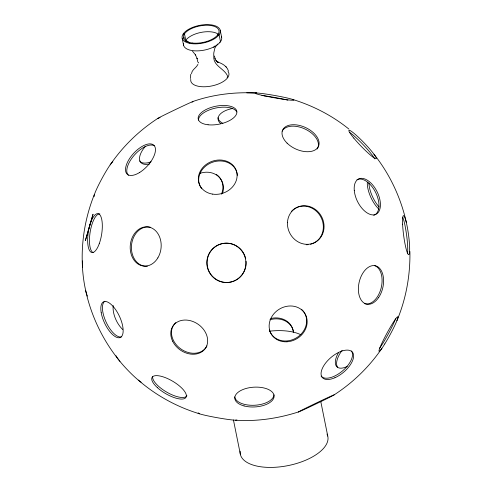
<?xml version="1.0" encoding="UTF-8"?>
<svg xmlns="http://www.w3.org/2000/svg" width="492" height="492" viewBox="0 0 492 492"><rect width="100%" height="100%" fill="white"/><g stroke="black" fill="none" stroke-linecap="round" stroke-linejoin="round"><path stroke-width="0.74" d="M409.904 251.449C410.359 275.133 406.091 298.872 396.903 320.729M198.331 62.97L198.417 62.343M191.505 73.689C191.812 69.55 196.425 67.927 197.919 64.384M190.798 74.243L190.312 78.554M94.366 194.481C85.128 217.458 80.989 242.439 82.471 267.168M213.774 47.539L214.524 46.051M110.165 164.863C122.803 146.388 139.119 130.503 157.914 118.344M381.89 348.348C369.277 366.847 352.936 382.702 334.142 394.867A19.686 0.344 -25.6 0 1 306.332 408.495A19.686 0.344 -25.6 0 1 308.908 406.595A19.686 0.344 -25.6 0 1 334.142 394.867M217.821 43.96L215.822 46.408A18.794 14.957 35.2 0 0 214.764 48.505L213.829 52.742A29.729 23.659 35.2 0 0 213.786 56.279C213.042 65.768 223.854 68.345 227.316 75.479A14.188 11.291 35.2 0 1 227.698 77.318L227.07 77.576M219.77 42.257L220.508 41.703L219.088 34.661L217.894 34.637L218.061 35.442M193.215 101.389C213.577 94.347 235.262 91.863 256.726 93.013L246.787 92.822M298.841 411.822C278.417 418.428 256.793 421.662 235.33 420.199M199.524 413.809C177.04 407.025 156.038 395.519 138.307 380.101M292.531 99.396C312.98 105.663 332.303 115.614 348.926 129.101M192.495 51.193L195.57 54.987L195.306 54.569L197.151 58.64L197.003 58.241L197.858 62.115M228.411 70.94C227.027 66.156 222.23 63.523 217.802 62.053L218.651 62.422L216.431 61.309L217.569 62.066L215.982 60.584L216.234 60.983L214.998 58.468M225.871 66.684L226.24 67.047M119.919 361.337C103.142 340.87 91.321 316.467 85.669 290.618M373.957 154.217C389.836 174.15 400.863 197.741 406.386 222.593M215.139 58.862L214.475 56.002M320.766 401.429L327.746 436.047M220.207 30.197L221.621 37.232M183.467 34.674L183.295 33.794L184.488 33.825L185.785 40.282A34.311 27.306 35.2 0 1 189.826 43.062M184.002 37.312L184.266 38.634M182.175 38.265L183.596 45.301M233.436 419.953L240.416 454.571M221.302 36.365A19.44 9.01 -11.4 0 1 203.879 50.196A19.44 9.01 -11.4 0 1 183.534 43.499M228.017 71.432A19.44 9.01 -11.4 0 1 212.101 85.885A19.44 9.01 -11.4 0 1 190.773 79.384M185.281 41.088A18.142 8.407 -11.4 0 1 200.459 32.521A18.142 8.407 -11.4 0 1 218.171 34.133M327.008 434.055A44.643 20.682 -11.4 0 1 287.715 465.672A44.643 20.682 -11.4 0 1 240.182 451.133M269.782 331.147A44.643 20.682 -11.4 0 1 300.944 334.794M261.898 95.466A19.686 1.175 10.1 0 1 287.863 100.153M160.091 117.514A19.686 0.344 -25.6 0 1 174.586 109.993A19.686 0.344 -25.6 0 1 191.985 102.17M128.43 175.318A19.686 9.336 -47.4 0 1 134.224 155.251A19.686 9.336 -47.4 0 1 154.304 145.767M198.485 120.079A19.686 9.12 -11.4 0 1 215.625 108.055A19.686 9.12 -11.4 0 1 236.787 111.942M201.72 188.768A19.686 16.839 -19.6 0 1 212.052 162.403A19.686 16.839 -19.6 0 1 237.402 175.386M282.125 131.204A19.686 11.79 24.7 0 1 305.987 129.501A19.686 11.79 24.7 0 1 317.125 149.014M291.295 211.554A19.686 17.909 62.1 0 1 320.397 216.185A19.686 17.909 62.1 0 1 310.513 244.235M308.078 244.647A19.686 17.909 62.1 0 1 306.196 244.721M349.554 132.373A19.686 2.245 46.1 0 1 363.668 145.214A19.686 2.245 46.1 0 1 374.64 158.842M356.977 179.764A19.686 10.941 63.7 0 1 375.956 193.104A19.686 10.941 63.7 0 1 373.717 215.324M374.455 265.575A19.686 12.14 -77.2 0 1 381.079 288.294A19.686 12.14 -77.2 0 1 364.511 303.632M402.72 217.353A19.686 2.46 82.4 0 1 406.613 235.17A19.686 2.46 82.4 0 1 407.524 253.3M378.994 206.837A19.686 8.161 64.8 0 1 368.908 183.03M378.846 209.106A19.686 8.161 64.8 0 1 367.309 182.391M222.845 123.357A19.686 9.895 -3.4 0 1 217.993 117.68M220.723 123.59A19.686 9.895 -3.4 0 1 232.765 108.474M216.259 174.365A19.686 17.183 -32 0 1 221.449 194.174M199.303 173.571A19.686 17.183 -32 0 1 218.017 176.13A19.686 17.183 -32 0 1 222.612 193.208M151.105 161.8A19.686 9.711 -40.2 0 1 139.55 160.945M149.752 163.891A19.686 9.711 -40.2 0 1 145.527 146.198M94.292 196.486A19.686 1.734 -61.5 0 1 101.432 179.494A19.686 1.734 -61.5 0 1 112.852 161.868M87.41 296.116A19.686 2.46 82.4 0 1 83.634 279.173A19.686 2.46 82.4 0 1 82.515 260.938M93.123 252.617A19.686 6.759 -81.1 0 1 90.276 231.363A19.686 6.759 -81.1 0 1 99.833 213.915M121.542 336.854A19.686 8.161 64.8 0 1 106.167 322.235A19.686 8.161 64.8 0 1 104.907 301.233M147.44 266.166A19.686 15.449 -84.2 0 1 131.475 245.557A19.686 15.449 -84.2 0 1 150.552 227.292M246.08 261.277A19.686 19.526 72.3 0 1 219.008 280.889A19.686 19.526 72.3 0 1 214.174 247.568A19.686 19.526 72.3 0 1 245.723 258.847M206.954 345.901A19.686 15.664 35.2 0 1 180.324 348.576A19.686 15.664 35.2 0 1 175.804 322.623M301.405 309.234A19.686 17.183 -32 0 1 297.033 337.475A19.686 17.183 -32 0 1 269.327 329.972M395.586 318.773A19.686 1.734 -61.5 0 1 379.584 348.231M337.61 367.303A19.686 9.336 -47.4 0 1 342.124 350.322M347.223 366.429A19.686 9.336 -47.4 0 1 338.687 352.37M269.985 319.751A19.686 16.839 -19.6 0 1 293.484 331.633M270.92 318.465A19.686 16.839 -19.6 0 1 293.349 332.328M122.686 329.499A19.686 10.941 63.7 0 1 113.209 305.55M141.106 382.186A19.686 2.245 46.1 0 1 126.985 369.344A19.686 2.245 46.1 0 1 116.014 355.716M186.923 395.765A19.686 7.128 30.5 0 1 167.206 392.413A19.686 7.128 30.5 0 1 152.723 376.46M236.867 419.916A19.686 1.175 10.1 0 1 216.043 417.493A19.686 1.175 10.1 0 1 198.639 412.948M273.995 394.812A19.686 9.895 -3.4 0 1 254.665 405.26A19.686 9.895 -3.4 0 1 234.727 396.89M351.405 350.962A19.686 9.711 -40.2 0 1 342.211 371.177A19.686 9.711 -40.2 0 1 321.079 376.054M89.888 224.942L85.38 240.582L93.043 214.217L89.888 224.942M191.862 43.683A19.44 9.01 -11.4 0 0 220.33 31.094A19.44 9.01 -11.4 0 0 191.382 27.915A19.44 9.01 -11.4 0 0 191.862 43.683M192.483 43.05A18.142 8.407 -11.4 0 0 219.051 31.303A18.142 8.407 -11.4 0 0 192.034 28.333A18.142 8.407 -11.4 0 0 192.483 43.05M264.339 95.842A19.686 1.175 10.1 0 0 293.896 100.116A19.686 1.175 10.1 0 0 265.342 93.96A19.686 1.175 10.1 0 0 264.339 95.842M139.759 172.397A19.686 9.336 -47.4 0 0 153.811 145.177A19.686 9.336 -47.4 0 0 127.889 161.425A19.686 9.336 -47.4 0 0 139.759 172.397M208.073 124.771A19.686 9.12 -11.4 0 0 236.898 112.022A19.686 9.12 -11.4 0 0 207.581 108.806A19.686 9.12 -11.4 0 0 208.073 124.771M212.667 194.131A19.686 16.839 -19.6 0 0 236.449 171.142A19.686 16.839 -19.6 0 0 204.032 166.265A19.686 16.839 -19.6 0 0 212.667 194.131M287.082 143.135A19.686 11.79 24.7 0 0 318.33 146.678A19.686 11.79 24.7 0 0 296.252 124.876A19.686 11.79 24.7 0 0 287.082 143.135M287.469 222.532A19.686 17.909 62.1 0 0 314.08 242.863A19.686 17.909 62.1 0 0 315.723 209.703A19.686 17.909 62.1 0 0 287.469 222.532M353.803 138.098A19.686 2.245 46.1 0 0 376.116 158.738A19.686 2.245 46.1 0 0 357.782 136.641A19.686 2.245 46.1 0 0 353.803 138.098M354.271 190.521A19.686 10.941 63.7 0 0 375.181 214.604A19.686 10.941 63.7 0 0 372.469 184.715A19.686 10.941 63.7 0 0 354.271 190.521M378.539 297.654A19.686 12.14 -77.2 0 0 375.956 265.914A19.686 12.14 -77.2 0 0 358.459 291.264A19.686 12.14 -77.2 0 0 378.539 297.654M402.597 224.149A19.686 2.46 82.4 0 0 408.471 254.622A19.686 2.46 82.4 0 0 407.222 226.732A19.686 2.46 82.4 0 0 402.597 224.149M99.249 243.718A19.686 6.759 -81.1 0 0 98.013 213.633A19.686 6.759 -81.1 0 0 87.681 241.898A19.686 6.759 -81.1 0 0 99.249 243.718M101.217 312.764A19.686 8.161 64.8 0 0 119.931 337.61A19.686 8.161 64.8 0 0 114.82 308.515A19.686 8.161 64.8 0 0 101.217 312.764M157.852 257.882A19.686 15.449 -84.2 0 0 147.926 226.91A19.686 15.449 -84.2 0 0 131.284 254.61A19.686 15.449 -84.2 0 0 157.852 257.882M207.446 257.882A19.686 19.526 72.3 0 0 231.603 281.855A19.686 19.526 72.3 0 0 240.053 248.903A19.686 19.526 72.3 0 0 207.446 257.882M172.606 341.147A19.686 15.664 35.2 0 0 204.469 349.548A19.686 15.664 35.2 0 0 190.576 320.741A19.686 15.664 35.2 0 0 172.606 341.147M286.959 341.786A19.686 17.183 -32 0 0 305.175 314.025A19.686 17.183 -32 0 0 272.304 315.87A19.686 17.183 -32 0 0 286.959 341.786M384.781 343.926A19.686 1.734 -61.5 0 0 397.936 316.78A19.686 1.734 -61.5 0 0 382.739 341.393A19.686 1.734 -61.5 0 0 384.781 343.926M157.422 387.665A19.686 7.128 30.5 0 0 186.001 397.339A19.686 7.128 30.5 0 0 163.695 377.038A19.686 7.128 30.5 0 0 157.422 387.665M244.069 405.937A19.686 9.895 -3.4 0 0 274.093 396.503A19.686 9.895 -3.4 0 0 245.182 388.729A19.686 9.895 -3.4 0 0 244.069 405.937M334.923 377.727A19.686 9.711 -40.2 0 0 352.506 352.266A19.686 9.711 -40.2 0 0 324.597 364.443A19.686 9.711 -40.2 0 0 334.923 377.727"/></g></svg>
